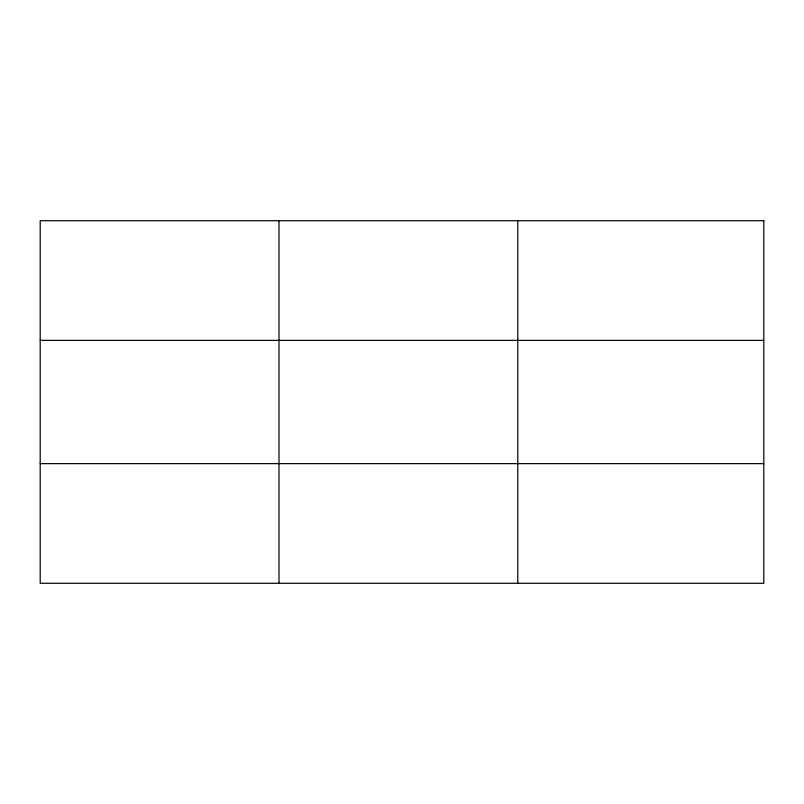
<?xml version="1.0" encoding="UTF-8"?>
<svg xmlns="http://www.w3.org/2000/svg" width="804" height="804" viewBox="0 0 804 804"><rect width="100%" height="100%" fill="white"/><g stroke="black" fill="none" stroke-linecap="round" stroke-linejoin="round"><path stroke-width="1.21" d="M278.988 220.718L278.988 583.282M517.776 220.718L517.776 583.282M40.2 340.363L763.8 340.363M40.2 463.637L763.8 463.637M763.8 220.718L40.2 220.718L40.2 583.282L763.8 583.282L763.8 220.718"/></g></svg>
